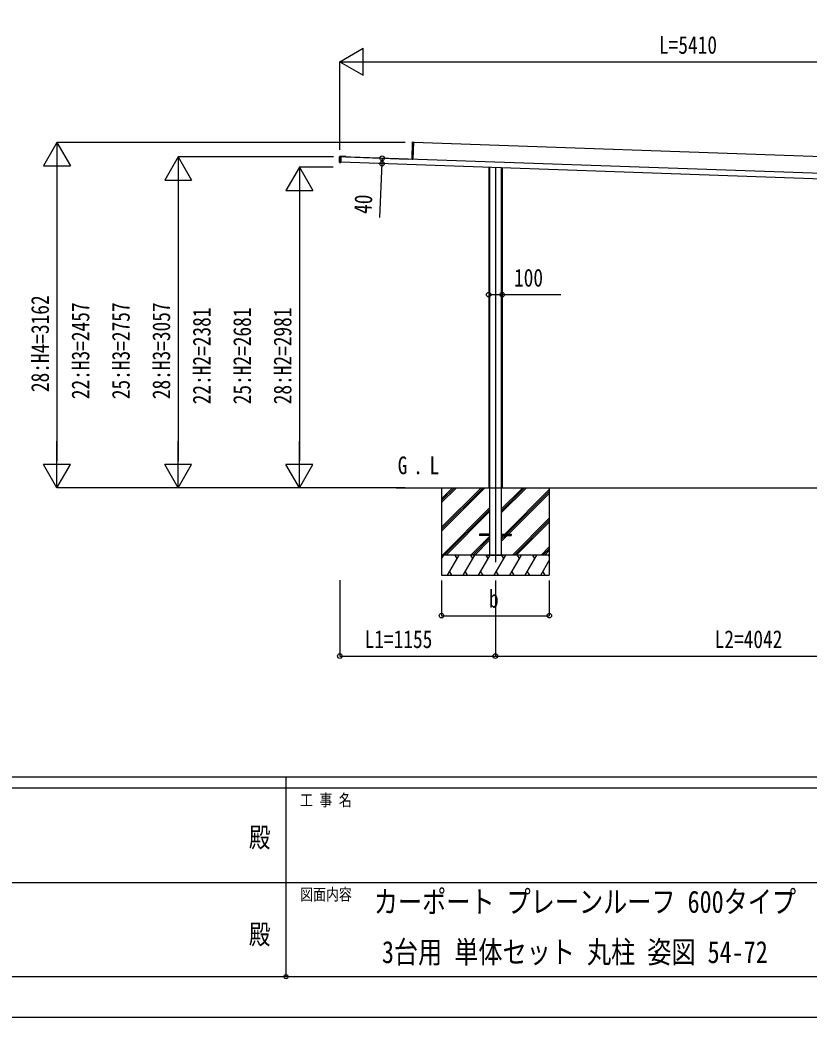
# Model space of a CAD drawing. Units: millimetres, scale not verified. Extents: x -16820 to 16820, y -11880 to 11880.
# Drawn here: x -1994 to 3863, y -11880 to -4477 of the extents above; entities that cross this region are included whole.
import ezdxf
from ezdxf.enums import TextEntityAlignment as Align

# ---------------------------------------------------------------- set-up
doc = ezdxf.new("R2010")
doc.units = ezdxf.units.MM
doc.header["$LTSCALE"] = 60
doc.header["$PDMODE"] = 32
doc.header["$PDSIZE"] = 30
for name, color, linetype in [('0-2_USER1', 3, 'Continuous'), ('0-3_YKK_12', 2, 'Continuous'), ('0-4_YKK_A1', 4, 'Continuous'), ('0-5_YKK_D', 6, 'Continuous'), ('0-6_YKK_ZWAK', 7, 'Continuous')]:
    doc.layers.add(name, color=color, linetype=linetype)
doc.styles.add('ＭＳ ゴシック', font='')
doc.styles.get('ＭＳ ゴシック').set_extended_font_data('MS Gothic')

msp = doc.modelspace()

# ---------------------------------------------------------------- linework, layer by layer
at = {"layer": '0-3_YKK_12'}
msp.add_line((1535.17, -5570.72), (1535.17, -8502.5), dxfattribs=at)
at = {"layer": '0-4_YKK_A1'}
for p, q in [((916.46, -5511.7), (920.86, -5385.61)), ((921.33, -5385.63), (916.93, -5511.71)), ((916.96, -5511.72), (921.36, -5385.63)), ((921.33, -5385.63), (920.86, -5385.61)), ((921.36, -5385.63), (921.33, -5385.63)), ((921.83, -5385.65), (921.36, -5385.63)), ((927.37, -5385.5), (921.83, -5385.65)), ((927.37, -5385.5), (922.99, -5510.93)), ((5673.18, -5553.73), (927.29, -5388)), ((377.47, -5532.71), (378.83, -5493.73)), ((379.18, -5533.8), (380.61, -5492.75)), ((379.64, -5533.82), (379.18, -5533.8)), ((387.14, -5535.04), (379.63, -5534.32)), ((381.08, -5492.76), (379.64, -5533.82)), ((379.64, -5533.82), (387.15, -5534.54)), ((380.37, -5535.81), (385.36, -5535.99)), ((381.08, -5492.76), (380.61, -5492.75)), ((388.62, -5492.56), (381.08, -5492.76)), ((395.43, -5491.31), (381.94, -5490.84)), ((385.36, -5535.99), (385.4, -5534.87)), ((386.93, -5491.01), (386.9, -5492.11)), ((387.15, -5534.54), (387.14, -5535.04)), ((388.62, -5492.56), (387.15, -5534.54)), ((5781.85, -5721.93), (387.19, -5533.54)), ((5783.24, -5681.95), (388.59, -5493.56)), ((395.36, -5493.31), (395.43, -5491.31)), ((401.43, -5491.52), (395.43, -5491.31)), ((401.36, -5493.52), (401.43, -5491.52)), ((411.42, -5491.87), (401.43, -5491.52)), ((411.35, -5493.87), (411.42, -5491.87)), ((417.35, -5494.08), (417.42, -5492.08)), ((424.36, -5494.81), (424.37, -5494.51)), ((424.37, -5494.51), (424.4, -5493.91)), ((887.94, -5511), (887.95, -5510.7)), ((887.95, -5510.7), (887.97, -5510.1)), ((887.97, -5510.1), (887.98, -5509.8)), ((916.93, -5511.71), (916.46, -5511.7)), ((917.4, -5511.93), (918.95, -5511.99)), ((918.96, -5511.79), (918.95, -5511.99)), ((918.95, -5511.99), (918.95, -5512.14)), ((919.48, -5511.3), (922.48, -5511.41)), ((919.95, -5512.18), (919.98, -5511.32)), ((1485.17, -5571.88), (1485.17, -7950)), ((1492.03, -5572.12), (1492.03, -8450)), ((1578.3, -5575.13), (1578.3, -8450)), ((1585.17, -5575.37), (1585.17, -7950)), ((797.68, -7950), (6296.09, -7950)), ((1135.17, -7950), (1135.17, -8600)), ((1135.17, -8243.98), (1429.15, -7950)), ((1135.17, -8258.12), (1443.29, -7950)), ((1135.17, -8272.26), (1457.43, -7950)), ((1135.17, -8031.84), (1217.01, -7950)), ((1135.17, -8045.99), (1231.15, -7950)), ((1135.17, -8060.13), (1245.3, -7950)), ((1578.3, -8137.49), (1765.8, -7950)), ((1578.3, -8123.35), (1751.66, -7950)), ((1578.3, -8109.21), (1737.51, -7950)), ((1604.14, -8295.5), (1935.17, -7964.48)), ((1618.28, -8295.5), (1935.17, -7978.62)), ((1632.43, -8295.5), (1935.17, -7992.76)), ((1935.17, -7950), (1935.17, -8600)), ((1141.27, -8450), (1492.03, -8099.25)), ((1155.42, -8450), (1492.03, -8113.39)), ((1169.56, -8450), (1492.03, -8127.53)), ((1661.77, -8450), (1935.17, -8176.61)), ((1675.92, -8450), (1935.17, -8190.75)), ((1690.06, -8450), (1935.17, -8204.9)), ((1353.41, -8450), (1492.03, -8311.38)), ((1367.55, -8450), (1492.03, -8325.52)), ((1381.69, -8450), (1492.03, -8339.66)), ((1417.67, -8295.5), (1417.67, -8304.5)), ((1492.03, -8295.5), (1417.67, -8295.5)), ((1492.03, -8304.5), (1417.67, -8304.5)), ((1578.3, -8295.5), (1652.67, -8295.5)), ((1578.3, -8349.62), (1623.43, -8304.5)), ((1578.3, -8321.34), (1595.14, -8304.5)), ((1578.3, -8335.48), (1609.28, -8304.5)), ((1578.3, -8304.5), (1652.67, -8304.5)), ((1652.67, -8295.5), (1652.67, -8304.5)), ((1873.91, -8450), (1935.17, -8388.74)), ((1888.05, -8450), (1935.17, -8402.88)), ((1902.19, -8450), (1935.17, -8417.03)), ((1935.17, -8450), (1135.17, -8450)), ((1135.17, -8478.94), (1151.87, -8450)), ((1136.87, -8475.98), (1135.17, -8473.02)), ((1179.71, -8600), (1266.31, -8450)), ((1251.31, -8475.98), (1236.31, -8450)), ((1295.18, -8600), (1381.78, -8450)), ((1366.78, -8475.98), (1351.78, -8450)), ((1410.65, -8600), (1497.25, -8450)), ((1482.25, -8475.98), (1467.25, -8450)), ((1474.27, -8450), (1596.07, -8450)), ((1526.12, -8600), (1612.72, -8450)), ((1597.72, -8475.98), (1582.72, -8450)), ((1641.59, -8600), (1728.2, -8450)), ((1713.19, -8475.98), (1698.19, -8450)), ((1757.06, -8600), (1843.67, -8450)), ((1828.66, -8475.98), (1813.66, -8450)), ((1872.53, -8600), (1935.17, -8491.52)), ((1935.17, -8460.45), (1929.13, -8450)), ((1194.71, -8574.02), (1209.71, -8600)), ((1310.18, -8574.02), (1325.18, -8600)), ((1425.65, -8574.02), (1440.65, -8600)), ((1541.12, -8574.02), (1556.12, -8600)), ((1656.59, -8574.02), (1671.59, -8600)), ((1772.06, -8574.02), (1787.06, -8600)), ((1887.53, -8574.02), (1902.53, -8600)), ((1135.17, -8600), (1935.17, -8600))]:
    msp.add_line(p, q, dxfattribs=at)
for points in [[(921.83, -5385.65), (917.43, -5511.73), (916.96, -5511.72)], [(921.35, -5385.13), (926.89, -5384.98), (926.89, -5385.02)], [(921.85, -5385.15), (927.39, -5385), (927.37, -5385.5)], [(381.1, -5492.26), (388.64, -5492.07), (388.62, -5492.56)], [(423.91, -5492.3), (423.84, -5494.3), (388.6, -5493.07)], [(423.91, -5492.3), (417.42, -5492.08), (411.42, -5491.87)], [(424.4, -5493.91), (424.41, -5493.61), (887.98, -5509.8)]]:
    msp.add_lwpolyline(points, dxfattribs=at)
for centre, radius, start, end in [((921.36, -5385.63), 0.5, 91.5, 178), ((923.39, -5385.45), 2.07, 171.06854, 184.93146), ((921.86, -5385.65), 0.5, 91.5, 178), ((923.89, -5385.47), 2.07, 171.06854, 184.93146), ((380.47, -5532.81), 3, 178, 268), ((381.83, -5493.84), 3, 88, 178), ((379.68, -5533.82), 0.5, 178, 264.5), ((381.69, -5534.14), 2.07, 171.06854, 184.93146), ((381.11, -5492.76), 0.5, 91.5, 178), ((383.14, -5492.58), 2.07, 171.06854, 184.93146), ((915.96, -5511.68), 0.5, 312.39429, 358), ((916.94, -5513.05), 1.14, 91.7804, 118.73315), ((916.46, -5511.7), 0.5, 312.39429, 358), ((917.44, -5513.07), 1.14, 91.7804, 118.73315), ((915.93, -5511.68), 1, 346.46304, 358), ((916.43, -5511.7), 1, 346.46304, 358), ((913.15, -5511.79), 4.26, 355.95127, 358.06825), ((919.46, -5511.8), 0.5, 88, 178), ((922.49, -5510.91), 0.5, 268, 358)]:
    msp.add_arc(centre, radius, start, end, dxfattribs=at)
at = {"layer": '0-5_YKK_D'}
for p, q in [((380.21, -4788), (553.42, -4688)), ((553.42, -4888), (553.42, -4688)), ((380.21, -5440.97), (380.21, -4787)), ((380.21, -4788), (553.42, -4888)), ((380.21, -4788), (726.62, -4788)), ((580.21, -4788), (5590.22, -4788)), ((-1719.79, -5388), (-1819.79, -5561.21)), ((865.74, -5388), (-1720.79, -5388)), ((-1719.79, -5388), (-1619.79, -5561.21)), ((-1719.79, -5388), (-1719.79, -5734.41)), ((-819.79, -5493.34), (-919.79, -5666.54)), ((332.08, -5493.34), (-820.79, -5493.34)), ((-819.79, -5493.34), (-719.79, -5666.54)), ((-819.79, -5493.34), (-819.79, -5839.75)), ((-1819.79, -5561.21), (-1619.79, -5561.21)), ((-1719.79, -5588), (-1719.79, -7750)), ((80.21, -5569.1), (-19.79, -5742.31)), ((331.08, -5569.1), (79.21, -5569.1)), ((80.21, -5569.1), (180.21, -5742.31)), ((80.21, -5569.1), (80.21, -5915.51)), ((-919.79, -5666.54), (-719.79, -5666.54)), ((-819.79, -5693.34), (-819.79, -7750)), ((-19.79, -5742.31), (180.21, -5742.31)), ((80.21, -5769.1), (80.21, -7750)), ((-1719.79, -7950), (-1719.79, -7603.59)), ((-819.79, -7950), (-819.79, -7603.59)), ((80.21, -7950), (80.21, -7603.59)), ((-1719.79, -7950), (-1819.79, -7776.8)), ((-1619.79, -7776.8), (-1819.79, -7776.8)), ((-1719.79, -7950), (-1619.79, -7776.8)), ((-819.79, -7950), (-919.79, -7776.8)), ((-719.79, -7776.8), (-919.79, -7776.8)), ((-819.79, -7950), (-719.79, -7776.8)), ((80.21, -7950), (-19.79, -7776.8)), ((180.21, -7776.8), (-19.79, -7776.8)), ((80.21, -7950), (180.21, -7776.8)), ((865.74, -7950), (-1720.79, -7950)), ((865.74, -7950), (-820.79, -7950)), ((865.74, -7950), (79.21, -7950)), ((380.21, -8636.03), (380.21, -9201)), ((1135.17, -8639.52), (1135.17, -8901)), ((1535.17, -8639.52), (1535.17, -9201)), ((1535.17, -8639.52), (1535.17, -9201)), ((1935.17, -8639.52), (1935.17, -8901)), ((1135.17, -8900), (1935.17, -8900)), ((380.21, -9200), (1535.17, -9200)), ((1535.17, -9200), (5577.12, -9200))]:
    msp.add_line(p, q, dxfattribs=at)
for points in [[(694.86, -5504.26), (692.95, -5544.22), (673.88, -5942.96)], [(1485.17, -6516.51), (1585.17, -6516.51), (2019.57, -6516.51)]]:
    msp.add_lwpolyline(points, dxfattribs=at)
for centre in [(692.95, -5544.22), (694.86, -5504.26), (1485.17, -6516.51), (1585.17, -6516.51), (1135.17, -8900), (1935.17, -8900), (380.21, -9200), (1535.17, -9200), (1535.17, -9200)]:
    msp.add_circle(centre, 17, dxfattribs=at)
at = {"layer": '0-6_YKK_ZWAK'}
for p, q in [((15580.08, -10100), (-15619.92, -10100)), ((-19.92, -10100), (-19.92, -11580)), ((-19.92, -10180), (-5219.92, -10180)), ((5180.08, -10180), (-19.92, -10180)), ((-5189.92, -10880), (-19.92, -10880)), ((-19.92, -10880), (5180.08, -10880)), ((-5219.92, -11580), (-19.92, -11580)), ((-19.92, -11580), (5180.08, -11580))]:
    msp.add_line(p, q, dxfattribs=at)
msp.add_lwpolyline([(-16820, -11880), (16820, -11880), (16820, 11880), (-16820, 11880)], close=True, dxfattribs=at)
msp.add_point((-19.92, -11580), dxfattribs=at)

# ---------------------------------------------------------------- texts
at = {"layer": '0-2_USER1', "style": 'ＭＳ ゴシック', "width": 0.8}
for s, height, p in [('G', 132, (810, -7889.52)), ('L', 132, (1046.42, -7889.52)), ('.', 132, (925.2, -7889.52)), ('カーポート プレーンルーフ 600タイプ', 164.2, (632.77, -11155.33)), ('3台用 単体セット 丸柱 姿図 54-72', 164.2, (692.51, -11528.67))]:
    msp.add_text(s, height=height, dxfattribs=at).set_placement(p, align=Align.BOTTOM_LEFT)
at = {"layer": '0-5_YKK_D', "style": 'ＭＳ ゴシック', "width": 0.8}
for s, p in [('L=5410', (2749.22, -4768)), ('100', (1673.17, -6496.51)), ('b', (1487.17, -8880)), ('L1=1155', (564.09, -9180)), ('L2=4042', (3162.54, -9180))]:
    msp.add_text(s, height=132, dxfattribs=at).set_placement(p, align=Align.BOTTOM_LEFT)
for s, rotation, p in [('40', 87.262, (654.86, -5922.03)), ('28:H4=3162', 90, (-1739.79, -7240.2)), ('22:H3=2457', 90, (-1439.79, -7292.87)), ('25:H3=2757', 90, (-1139.79, -7292.87)), ('28:H3=3057', 90, (-839.79, -7292.87)), ('22:H2=2381', 90, (-539.79, -7330.75)), ('25:H2=2681', 90, (-239.79, -7330.75)), ('28:H2=2981', 90, (60.21, -7330.75))]:
    msp.add_text(s, height=132, rotation=rotation, dxfattribs=at).set_placement(p, align=Align.BOTTOM_LEFT)
at = {"layer": '0-6_YKK_ZWAK', "style": 'ＭＳ ゴシック', "width": 0.8}
for s, height, p in [('工 事 名', 87.98, (85.08, -10340)), ('殿', 146.6, (-294.67, -10663.33)), ('図面内容', 87.98, (85.08, -11040)), ('殿', 146.6, (-294.67, -11383.33))]:
    msp.add_text(s, height=height, dxfattribs=at).set_placement(p, align=Align.BOTTOM_LEFT)

doc.saveas('drawing.dxf')
